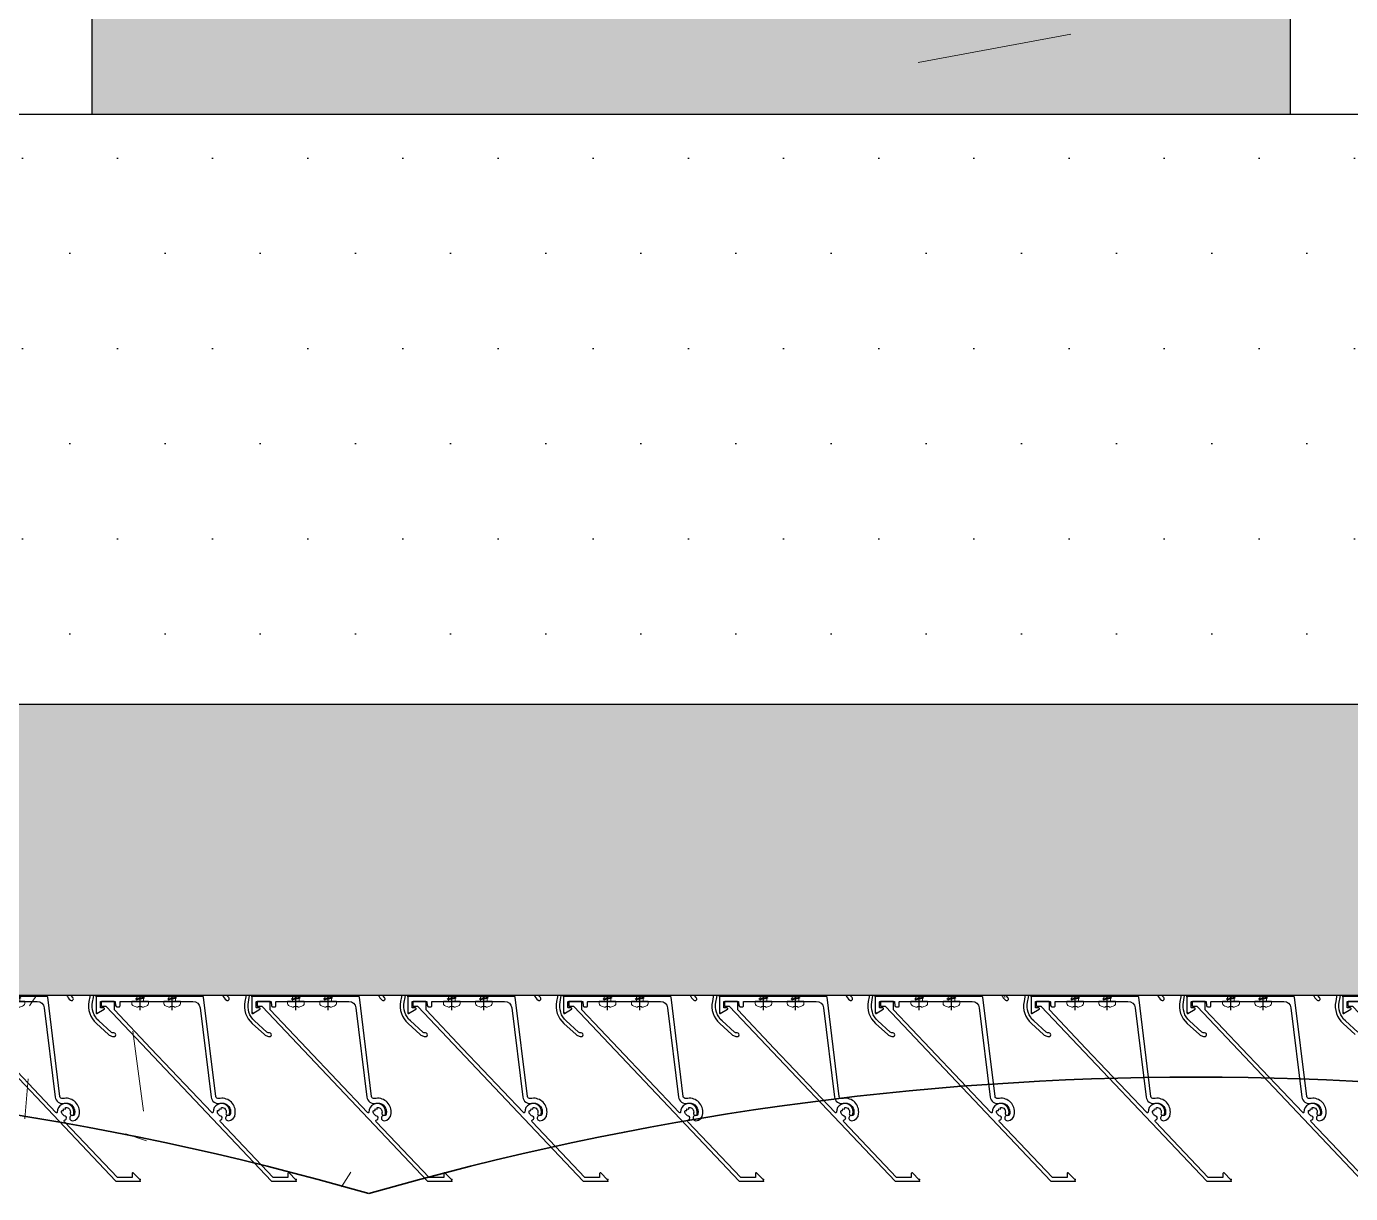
# Model space of a CAD drawing. Header units: millimetres. Extents: x -4391136 to -1798569, y -886572 to -291056.
# Drawn here: x -2455484 to -2454932, y -393616 to -393129 of the extents above; entities that cross this region are included whole.
import ezdxf

# ---------------------------------------------------------------- set-up
doc = ezdxf.new("R2010")
doc.units = ezdxf.units.MM
doc.set_wipeout_variables(frame=1)
doc.linetypes.add('CENTER', pattern=[50.8, 31.75, -6.35, 6.35, -6.35])
for name, color, linetype in [('000 - CONCRETE_COL_HATCH_', 7, 'Continuous'), ('000 - EXISTING_COLUMN_CUT_COLOR_5', 7, 'Continuous'), ('010 - ASPG_ACCESSORIES_MAIN_COLOR_1', 7, 'Continuous'), ('010 - ASPG_EXTR_MAIN_COLOR_2', 7, 'Continuous'), ('010 - ASPG_FLASHING_HATCH_', 7, 'Continuous'), ('010 - ASPG_FLASHING_MAIN_COLOR_2', 7, 'Continuous'), ('010 - ASPG_FLASHING_MAIN_COLOR_4', 7, 'Continuous'), ('010 - ASPG_FLASHING_WIPEOUT_', 7, 'Continuous'), ('010 - ASPG_FRAMING_MAIN_COLOR_2', 7, 'Continuous'), ('010 - ASPG_FRAMING_SUB_COLOR_2', 7, 'Continuous'), ('010 - ASPG_FRAMING_WIPEOUT_', 7, 'Continuous'), ('_PP-Dim', 7, 'Continuous'), ('BOLT & SCREW', 7, 'Continuous'), ('Center Line', 7, 'CENTER'), ('Xref-C-1-PP17-AR-2214-01-B$0$A-COLS', 7, 'Continuous'), ('Xref-C-1-PP17-AR-2214-01-B$0$A-COLS-E', 7, 'Continuous'), ('Xref-C-1-PP17-AR-2214-01-B$0$A-GLAZ-CURT', 7, 'Continuous'), ('Xref-C-1-PP17-AR-2214-01-B$0$A-Wall', 7, 'Continuous'), ('Xref-C-1-PP17-AR-2214-01-B$0$S-BEAM', 7, 'Continuous'), ('Xref-C-1-PP17-AR-2214-01-B$0$WALL-E', 7, 'Continuous')]:
    doc.layers.add(name, color=color, linetype=linetype)
doc.layers.add('010 - ASPG_EXTR_DEF_SUB', color=7, linetype='Continuous', plot=False)
doc.layers.add('12-GRID', color=7, linetype='CENTER', lineweight=13)
doc.layers.add('SCREW', color=7, linetype='Continuous', lineweight=5)

# ---------------------------------------------------------------- blocks, each defined once
blk = doc.blocks.new('Xref-C-1-PP17-AR-2214-01-B$0$DPA-AR_Rectangular - 300x500-29835861-ENTRANCE 2 - LOWER ROOF FLOOR PLAN01-flat-1')
at = {"layer": 'Xref-C-1-PP17-AR-2214-01-B$0$A-COLS-E', "lineweight": 9}
h = blk.add_hatch(dxfattribs=at)
h.set_pattern_fill('ACET-2D-FP_4', style=0, pattern_type=2)
h.set_pattern_definition([(50, (2730087.74, 504698.95), (-459.03375, 385.17505), [76.2, -838.2]), (355, (2730087.7, 504698.95), (65.28253, 746.1827), [60.96, -670.56]), (100.451, (2730148.46, 504693.6), (-693.383, -127.89768), [64.76, -712.36]), (46.184, (2730087.7, 504902.15), (-648.5725, 622.30642), [114.3, -1257.3]), (96.636, (2730178.1, 504888.1), (-1050.5343, -122.21992), [97.14, -1068.54]), (351.184, (2730087.7, 504902.1), (172.19714, 1110.27497), [91.44, -1005.84]), (21, (2730189.34, 504851.35), (-214.74339, 559.42566), [76.2, -838.2]), (326, (2730189.3, 504851.35), (418.85394, 620.9765), [60.96, -670.56]), (71.451, (2730239.9, 504817.26), (-668.45247, 224.29692), [64.76, -712.36]), (37.5, (2730087.74, 504698.95), (-158.769242, 206.912105), [33.528, -628.904, 33.528, -1320.292]), (37.5, (2730087.74, 504698.95), (-158.769242, 206.912105), [-695.96, -647.192, 33.528, -639.572]), (7.5, (2730087.74, 504698.95), (-47.303606, 359.30656), [33.528, -354.584, 33.528, -870.204]), (7.5, (2730087.74, 504698.95), (-47.303606, 359.30656), [-421.64, -613.664, 33.528, -223.012]), (327.5, (2729861.17, 504698.95), (146.191164, 229.474162), [33.528, -220.472, 33.528, -1810.512]), (327.5, (2729861.17, 504698.95), (146.191164, 229.474162), [-287.528, -758.952, 33.528, -1018.032]), (317.5, (2729759.57, 504698.95), (321.09789, 350.41686), [33.528, -296.672, 33.528, -1239.52]), (317.5, (2729759.57, 504698.95), (321.09789, 350.41686), [-363.728, -492.76, 33.528, -713.232])])
h.paths.add_polyline_path([(-150, -250), (150, -250), (150, 250), (-150, 250)])
at = {"layer": 'Xref-C-1-PP17-AR-2214-01-B$0$A-COLS', "color": 7}
for p, q in [((150, 250), (-150, 250)), ((-150, 250), (-150, -250)), ((150, -250), (150, 250)), ((-150, -250), (150, -250))]:
    blk.add_line(p, q, dxfattribs=at)
blk = doc.blocks.new('Xref-C-1-PP17-AR-2214-01-B$0$DPA_Curved type B - Curved Type B-31237759-ENTRANCE 2 - LOWER ROOF FLOOR PLAN01-flat-1')
at = {"layer": 'Xref-C-1-PP17-AR-2214-01-B$0$A-GLAZ-CURT', "lineweight": 9}
h = blk.add_hatch(dxfattribs=at)
h.set_pattern_fill('ACET-2D-FP_14', angle=90, style=0, pattern_type=2)
h.set_pattern_definition([(50, (2729937.74, 504833.4), (-459.03375, 385.17505), [76.2, -838.2]), (355, (2729937.7, 504833.4), (65.28253, 746.1827), [60.96, -670.56]), (100.451, (2729998.46, 504828.1), (-693.383, -127.89768), [64.76, -712.36]), (46.184, (2729937.7, 505036.6), (-648.5725, 622.30642), [114.3, -1257.3]), (96.636, (2730028.1, 505022.6), (-1050.5343, -122.21992), [97.14, -1068.54]), (351.184, (2729937.7, 505036.6), (172.19714, 1110.27497), [91.44, -1005.84]), (21, (2730039.34, 504985.8), (-214.74339, 559.42566), [76.2, -838.2]), (326, (2730039.3, 504985.8), (418.85394, 620.9765), [60.96, -670.56]), (71.451, (2730089.9, 504951.7), (-668.45247, 224.29692), [64.76, -712.36]), (37.5, (2729937.74, 504833.4), (-158.769242, 206.912105), [33.528, -628.904, 33.528, -1320.292]), (37.5, (2729937.74, 504833.4), (-158.769242, 206.912105), [-695.96, -647.192, 33.528, -639.572]), (7.5, (2729937.74, 504833.4), (-47.303606, 359.30656), [33.528, -354.584, 33.528, -870.204]), (7.5, (2729937.74, 504833.4), (-47.303606, 359.30656), [-421.64, -613.664, 33.528, -223.012]), (327.5, (2729711.17, 504833.4), (146.191164, 229.474162), [33.528, -220.472, -1844.04]), (327.5, (2729711.17, 504833.4), (146.191164, 229.474162), [-254, 33.528, -758.952, -1051.56]), (327.5, (2729711.17, 504833.4), (146.191164, 229.474162), [-1046.48, 33.528, -1018.032]), (317.5, (2729609.57, 504833.4), (321.09789, 350.41686), [33.528, -296.672, 33.528, -1239.52]), (317.5, (2729609.57, 504833.4), (321.09789, 350.41686), [-363.728, -492.76, 33.528, -713.232])])
h.paths.add_polyline_path([(0, -750), (150, -750), (150, -700), (190, -700), (200, -690), (173.11, -576.68), (156.87, -461.34), (151.45, -345), (156.87, -228.66), (173.28, -112.6), (200, 0), (173.11, 113.32), (156.87, 228.66), (151.45, 345), (156.87, 461.34), (173.28, 577.4), (200, 690), (190, 700), (150, 700), (150, 750), (0, 750)])
at = {"layer": 'Xref-C-1-PP17-AR-2214-01-B$0$A-GLAZ-CURT', "color": 7, "lineweight": 35}
blk.add_line((0, 750), (0, -750), dxfattribs=at)
for centre in [(1401.48, 345), (1401.48, -345)]:
    blk.add_arc(centre, 1250.03, 163.97881, 196.02119, dxfattribs=at)
blk = doc.blocks.new('*U3070')
at = {"layer": '000 - CONCRETE_COL_HATCH_'}
h = blk.add_hatch(dxfattribs=at)
h.set_pattern_fill('AR-CONC', scale=0.5)
h.set_pattern_definition([(50, (0, -6e-15), (3.5863, -0.31376), [0.375, -4.125]), (355, (0, -6e-15), (-0.693757, 3.76096), [0.3, -3.3]), (100.4514, (0.299, -0.026), (2.892544, 3.4472), [0.3187, -3.50571]), (46.1842, (0, 1), (5.33621, -0.827596), [0.5625, -6.1875]), (96.6356, (0.4447, 0.931), (4.67331, 4.87059), [0.47805, -5.25857]), (351.1842, (0, 1), (4.67331, 4.87059), [0.45, -4.95]), (21, (0.5, 0.75), (2.984535, -2.013094), [0.375, -4.125]), (326, (0.5, 0.75), (1.216577, 3.62575), [0.3, -3.3]), (71.4514, (0.7487, 0.5822), (4.20111, 1.612656), [0.3187, -3.50571]), (37.5, (0, -6e-15), (0.060799, 1.664469), [0, -3.26, 0, -3.35, 0, -3.3125]), (7.5, (0, -6e-15), (1.315348, 1.972059), [0, -1.91, 0, -3.185, 0, -1.2625]), (327.5, (-1.115, -6e-15), (2.669112, -0.1127744), [0, -1.25, 0, -3.9, 0, -5.175]), (317.5, (-1.615, -6e-15), (2.91593, 0.500525), [0, -1.625, 0, -2.59, 0, -3.675])])
h.paths.add_polyline_path([(-250, -150), (250, -150), (250, 150), (-250, 150)])
at = {"color": 7}
blk.add_point((0, 0), dxfattribs=at)
at = {"layer": '000 - EXISTING_COLUMN_CUT_COLOR_5', "color": 7}
blk.add_lwpolyline([(-250, -150), (250, -150), (250, 150), (-250, 150)], close=True, dxfattribs=at)
blk = doc.blocks.new('W-1-PP17-ENT2_REV00_20260526-152612_EX_LOPF-1')
at = {"layer": 'Xref-C-1-PP17-AR-2214-01-B$0$A-Wall', "color": 7, "lineweight": 70}
blk.add_line((-8100, -10205.01), (-7900, -10205.01), dxfattribs=at)
at = {"layer": 'Xref-C-1-PP17-AR-2214-01-B$0$S-BEAM', "color": 7}
blk.add_line((-19235, -10205.02), (470, -10205.02), dxfattribs=at)
at = {"layer": 'Xref-C-1-PP17-AR-2214-01-B$0$WALL-E', "color": 7}
blk.add_line((970, -10205), (-13435, -10205), dxfattribs=at)
at = {"color": 7, "rotation": 270}
for name, p in [('Xref-C-1-PP17-AR-2214-01-B$0$DPA-AR_Rectangular - 300x500-29835861-ENTRANCE 2 - LOWER ROOF FLOOR PLAN01-flat-1', (-8050, -10055.01)), ('Xref-C-1-PP17-AR-2214-01-B$0$DPA_Curved type B - Curved Type B-31237759-ENTRANCE 2 - LOWER ROOF FLOOR PLAN01-flat-1', (-8184.45, -10205.01))]:
    blk.add_blockref(name, p, dxfattribs=at)
at = {"color": 7}
blk.add_blockref('*U3070', (-8050, -10055.01), dxfattribs=at)
blk = doc.blocks.new('PZG35-9D5')
at = {"layer": 'Center Line', "color": 7}
blk.add_line((0, 3.73), (0, -10.53), dxfattribs=at)
at = {"layer": 'SCREW', "color": 7}
for p, q in [((-1.4, 0), (-1.4, -1.09)), ((1.4, 0), (1.4, -0.59)), ((-1.85, -1.4), (1.85, -0.9)), ((-1.85, -1.4), (-1.4, -1.09)), ((-1.85, -1.4), (-1.4, -1.71)), ((-1.85, -2.7), (1.85, -2.2)), ((-1.85, -2.7), (-1.4, -2.39)), ((-1.85, -2.7), (-1.4, -3.01)), ((-1.85, -4), (-1.4, -3.69)), ((-1.85, -4), (-0.99, -3.88)), ((-1.85, -4), (-1.4, -4.31)), ((-1.4, -1.09), (1.4, -0.59)), ((-1.4, -1.71), (1.4, -1.21)), ((-1.4, -1.71), (-1.4, -2.39)), ((-1.4, -2.39), (1.4, -1.89)), ((-1.4, -3.01), (1.4, -2.51)), ((-1.4, -3.01), (-1.4, -3.69)), ((-1.4, -3.69), (-0.84, -3.59)), ((-1.4, -4.31), (-1.18, -4.27)), ((-1.4, -4.31), (-1.4, -8.1)), ((0.56, -3.34), (1.4, -3.19)), ((0.71, -3.65), (1.85, -3.5)), ((0.71, -3.93), (1.4, -3.81)), ((0.71, -4.61), (1.4, -4.49)), ((0.71, -4.95), (1.85, -4.8)), ((0.71, -5.23), (1.4, -5.11)), ((1.85, -0.9), (1.4, -0.59)), ((1.85, -0.9), (1.4, -1.21)), ((1.4, -1.21), (1.4, -1.89)), ((1.85, -2.2), (1.4, -1.89)), ((1.85, -2.2), (1.4, -2.51)), ((1.4, -2.51), (1.4, -3.19)), ((1.85, -3.5), (1.4, -3.19)), ((1.85, -3.5), (1.4, -3.81)), ((1.4, -3.81), (1.4, -4.49)), ((1.85, -4.8), (1.4, -4.49)), ((1.85, -4.8), (1.4, -5.11)), ((1.4, -5.11), (1.4, -8.1)), ((0, -9.5), (-1.4, -8.1)), ((0, -9.5), (1.4, -8.1))]:
    blk.add_line(p, q, dxfattribs=at)
blk.add_lwpolyline([(0, -9.5), (0.71, -5.23), (0.71, -3.6, 0.417657), (0.41, -3.3, 0.108102), (-0.84, -3.59), (-1.4, -4.7)], format="xyb", dxfattribs=at)
blk = doc.blocks.new('*U3396')
at = {"layer": 'SCREW', "color": 7}
blk.add_lwpolyline([(3.03, 1.78, 0.09906), (0.8, 2.55), (0.8, 2.27), (-0.8, 2.27), (-0.8, 2.55, 0.09906), (-3.03, 1.78, 0.266588), (-3.5, 0.96), (-3.5, 0.2, 0.414214), (-3.3, 0), (3.3, 0, 0.414214), (3.5, 0.2), (3.5, 0.96, 0.266588)], format="xyb", close=True, dxfattribs=at)
blk.add_blockref('PZG35-9D5', (0, 0), dxfattribs=at)
blk = doc.blocks.new('*U3399')
at = {"color": 7}
blk.add_point((0, 0), dxfattribs=at)
at = {"layer": '010 - ASPG_ACCESSORIES_MAIN_COLOR_1', "color": 7}
blk.add_lwpolyline([(-39.7, -0.6, 0.414214), (-40, -0.9), (-40, -7.37, 0.57735), (-39.65, -7.57), (-36.64, -5.83, 0.767327), (-36.79, -5.3), (-37.9, -5.3, -0.414214), (-38.2, -5), (-38.2, -2.8, -0.414214), (-38, -2.6), (-32.18, -2.6, -0.388879), (-31.98, -2.78), (-31.85, -4.34, 0.388879), (-31.35, -4.8), (-30.3, -4.8, 0.414214), (-30, -4.5), (-30, -2.9, -0.414214), (-29.7, -2.6), (0.41, -2.6, -0.378969), (3.39, -5.24), (7.95, -42.52, 0.446593), (11.62, -45.08, -0.489802), (16.08, -48.68), (16.06, -49.36, -0.18248), (15.8, -50.02, -0.267949), (15.33, -50.17, 1.122115), (15.1, -52.34, 0.405004), (18.06, -49.4), (18.08, -48.72, 0.489805), (11.16, -43.13, -0.446597), (9.94, -42.28), (4.87, -0.85, 0.364176), (4.57, -0.6)], format="xyb", close=True, dxfattribs=at)
at = {"layer": '010 - ASPG_EXTR_DEF_SUB', "color": 7}
for p in [(-40, -0.5), (43.44, -76.9), (43.44, -77.5)]:
    blk.add_point(p, dxfattribs=at)
at = {"layer": '010 - ASPG_EXTR_MAIN_COLOR_2', "color": 7}
blk.add_lwpolyline([(11.37, -48.15), (11.47, -47.44), (12.18, -47.56), (12.29, -46.79, -0.535538), (14.19, -49.17, 0.991572), (15.66, -49.58, 1.157025), (8.79, -48.77, -0.688558), (8.27, -48.99), (-17.14, -22.17), (-32.34, -6.13), (-32.34, -2.9, 0.414312), (-32.64, -2.6), (-37.54, -2.6, 0.414116), (-37.84, -2.9), (-37.84, -4.3, 0.414214), (-37.54, -4.6), (-35.99, -4.6, -0.205895), (-35.77, -4.69), (33.23, -77.5), (43.14, -77.5, 0.668179), (43.36, -76.99), (40.52, -74.15, 0.668179), (40.01, -74.36), (40.01, -76), (33.87, -76), (11.86, -52.78, -0.558354), (12.08, -51.95, 0.766275), (12.04, -50.39, -0.438583), (10.71, -48.05)], format="xyb", close=True, dxfattribs=at)
at = {"layer": 'SCREW', "color": 7, "rotation": 180}
for p in [(-21.65, -2.5), (-8.24, -2.5)]:
    blk.add_blockref('*U3396', p, dxfattribs=at)
blk = doc.blocks.new('*U3050')
at = {"color": 7}
blk.add_wipeout([(1440, 4), (60, 4), (60, 69.3), (1440, 69.3)], dxfattribs=at).dxf.layer = '010 - ASPG_FRAMING_WIPEOUT_'
at = {"layer": '010 - ASPG_FRAMING_MAIN_COLOR_2', "color": 7}
blk.add_lwpolyline([(1410, 69.3), (90, 69.3), (90, 6), (1410, 6)], close=True, dxfattribs=at)
at = {"layer": '010 - ASPG_FRAMING_SUB_COLOR_2', "color": 7}
for points in [[(1440, 4), (60, 4), (60, 69.3), (1440, 69.3)], [(60, 2), (60, 4), (1440, 4), (1440, 2)]]:
    blk.add_lwpolyline(points, close=True, dxfattribs=at)
at = {"color": 7, "xscale": -1, "rotation": 180}
for p in [(611.77, 69.3), (676.77, 69.3), (741.77, 69.3), (806.77, 69.3), (871.77, 69.3), (936.77, 69.3), (1001.77, 69.3), (1066.77, 69.3), (1131.77, 69.3), (1196.77, 69.3)]:
    blk.add_blockref('*U3399', p, dxfattribs=at)
blk = doc.blocks.new('W-1-PP17-ENT2_REV00_20260528-225335_ASPG_UPPF')
at = {"color": 7, "xscale": -1, "zscale": -1, "rotation": 180}
blk.add_blockref('*U3050', (-8935, -10253), dxfattribs=at)
blk = doc.blocks.new('*U3395')
at = {"layer": '12-GRID', "color": 7, "linetype": 'CENTER'}
for p, q in [((0, -6.2), (0, 2.2)), ((-4.2, -2), (4.2, -2))]:
    blk.add_line(p, q, dxfattribs=at)
at = {"layer": 'BOLT & SCREW', "color": 7}
for p, q in [((-0.55, -1.77), (-1.77, -1.56)), ((-0.55, -2.23), (-1.77, -2.44)), ((-0.46, -1.77), (-0.88, -1.56)), ((-0.46, -2.23), (-0.88, -2.44)), ((-0.23, -1.45), (-0.44, -0.23)), ((-0.23, -1.54), (-0.44, -1.12)), ((-0.23, -2.46), (-0.44, -2.88)), ((-0.23, -2.55), (-0.44, -3.77)), ((0.23, -1.45), (0.44, -0.23)), ((0.23, -1.54), (0.44, -1.12)), ((0.44, -2.88), (0.23, -2.46)), ((0.23, -2.55), (0.44, -3.77)), ((0.46, -1.77), (0.88, -1.56)), ((0.46, -2.23), (0.88, -2.44)), ((0.55, -1.77), (1.77, -1.56)), ((0.55, -2.23), (1.77, -2.44))]:
    blk.add_line(p, q, dxfattribs=at)
for points in [[(-1.77, -1.56), (-0.88, -1.56, 0.414214), (-0.44, -1.12), (-0.44, -0.23), (0.44, -0.23), (0.44, -1.12, 0.414214), (0.88, -1.56), (1.77, -1.56), (1.77, -2.44), (0.88, -2.44, 0.414214), (0.44, -2.88), (0.44, -3.77), (-0.44, -3.77), (-0.44, -2.88, 0.414214), (-0.88, -2.44), (-1.77, -2.44)], [(0.23, -2.46, -0.414214), (0.46, -2.23), (0.55, -2.23), (0.55, -1.77), (0.46, -1.77, -0.414214), (0.23, -1.54), (0.23, -1.45), (-0.23, -1.45), (-0.23, -1.54, -0.414214), (-0.46, -1.77), (-0.55, -1.77), (-0.55, -2.23), (-0.46, -2.23, -0.414214), (-0.23, -2.46), (-0.23, -2.55), (0.23, -2.55)]]:
    blk.add_lwpolyline(points, format="xyb", close=True, dxfattribs=at)
blk.add_circle((0, -2), 3.5, dxfattribs=at)
blk = doc.blocks.new('*U3043')
at = {"layer": '010 - ASPG_EXTR_DEF_SUB', "color": 7}
for p in [(520, 0), (585, 0), (650, 0), (715, 0), (780, 0), (845, 0), (910, 0), (975, 0), (1040, 0)]:
    blk.add_point(p, dxfattribs=at)
at = {"layer": '010 - ASPG_EXTR_MAIN_COLOR_2', "color": 7}
for points in [[(487.47, 68.57), (495.86, 68.57, -0.607385), (496.35, 67.62, -0.045829), (477.78, 45.76, -0.560492)], [(465.56, 33.07, 0.077048), (498.74, 68.44, -0.247674), (498.99, 68.57), (500.98, 68.57, -0.044131), (501.47, 68.5, -0.125846), (503.96, 67.21, -0.098851), (504.82, 66.03, -0.205828), (504.79, 61.2, -0.115116), (501.37, 57.18, 0.822373), (502.46, 56.1, 0.109185), (506.15, 60.56, 0.208323), (506.19, 66.64, 0.100528), (504.97, 68.32, 0.145116), (501.29, 70.07), (485.76, 70.07, 0.433659)], [(1043.04, 32.95, 0.952015), (1041.52, 32.82, 0.2854), (1043.49, 29.89, -0.553378)], [(1043.56, 29.38, 0.030674), (1028.46, 15.06, 0.4171), (1029.11, 5.27, 0.935553), (1030.1, 6.41, -0.43441), (1029.8, 14.29, -0.014998), (1036.92, 21.45, -0.738349), (1039.92, 19.76, 0.004917), (1036.81, 4.8, 0.263611), (1039.88, -4.46), (1045, -9.08, 0.125884)], [(1046.02, -7.99), (1040.89, -3.35, -0.263611), (1038.28, 4.51, -0.004855), (1041.34, 19.26, 0.23396), (1040.82, 21.95, -0.24081), (1040.71, 24.9, -0.104157), (1040.78, 25), (1042.99, 26.93, -0.229021), (1045.7, 26.89, -0.381721)]]:
    blk.add_lwpolyline(points, format="xyb", dxfattribs=at)
for points in [[(550.76, 70.07, 0.433659), (550.46, 69.75), (550.84, 63.96, 0.082069), (550.86, 63.87, 0.720654), (552.33, 63.97, 0.079224), (552.34, 64.07), (552.07, 68.14, -0.433659), (552.47, 68.57), (560.86, 68.57, -0.607385), (561.35, 67.62, -0.045829), (542.78, 45.76, -0.560492), (542.29, 45.89, 0.31786), (539.21, 48.24, 0.953288), (539.08, 46.72, -2.423004), (537.26, 44.89, 0.952315), (535.74, 44.76, 0.300821), (537.89, 41.76, -0.560492), (537.98, 41.25, -0.019425), (528.62, 33.46, -0.552501), (528.15, 33.64, 0.344461), (524.99, 36.3, 0.952015), (524.86, 34.78, -2.423186), (523.04, 32.95, 0.952015), (521.52, 32.82, 0.2854), (523.49, 29.89, -0.553378), (523.56, 29.38, 0.030674), (508.46, 15.06, 0.4171), (509.11, 5.27, 0.935553), (510.1, 6.41, -0.43441), (509.8, 14.29, -0.014998), (516.92, 21.45, -0.738349), (519.92, 19.76, 0.004917), (516.81, 4.8, 0.263611), (519.88, -4.46), (525, -9.08, 0.125884), (526.27, -9.75, 0.044275), (527.09, -9.87, 1.107655), (527.13, -8.33, -0.215596), (526.02, -7.99), (520.89, -3.35, -0.263611), (518.28, 4.51, -0.004855), (521.34, 19.26, 0.23396), (520.82, 21.95, -0.24081), (520.71, 24.9, -0.104157), (520.78, 25), (522.99, 26.93, -0.229021), (525.7, 26.89, -0.381721), (530.27, 9.07, 0.977382), (531.62, 8.41, 0.361105), (527.41, 27.5, -0.496126), (527.44, 30.69, 0.003188), (529.06, 31.9, -0.002827), (530.56, 33.07, 0.077048), (563.74, 68.44, -0.247674), (563.99, 68.57), (565.98, 68.57, -0.044131), (566.47, 68.5, -0.125846), (568.96, 67.21, -0.098851), (569.82, 66.03, -0.205828), (569.79, 61.2, -0.115116), (566.37, 57.18, 0.822373), (567.46, 56.1, 0.109185), (571.15, 60.56, 0.208323), (571.19, 66.64, 0.100528), (569.97, 68.32, 0.145116), (566.29, 70.07)], [(615.76, 70.07, 0.433659), (615.46, 69.75), (615.84, 63.96, 0.082069), (615.86, 63.87, 0.720654), (617.33, 63.97, 0.079224), (617.34, 64.07), (617.07, 68.14, -0.433659), (617.47, 68.57), (625.86, 68.57, -0.607385), (626.35, 67.62, -0.045829), (607.78, 45.76, -0.560492), (607.29, 45.89, 0.31786), (604.21, 48.24, 0.953288), (604.08, 46.72, -2.423004), (602.26, 44.89, 0.952315), (600.74, 44.76, 0.300821), (602.89, 41.76, -0.560492), (602.98, 41.25, -0.019425), (593.62, 33.46, -0.552501), (593.15, 33.64, 0.344461), (589.99, 36.3, 0.952015), (589.86, 34.78, -2.423186), (588.04, 32.95, 0.952015), (586.52, 32.82, 0.2854), (588.49, 29.89, -0.553378), (588.56, 29.38, 0.030674), (573.46, 15.06, 0.4171), (574.11, 5.27, 0.935553), (575.1, 6.41, -0.43441), (574.8, 14.29, -0.014998), (581.92, 21.45, -0.738349), (584.92, 19.76, 0.004917), (581.81, 4.8, 0.263611), (584.88, -4.46), (590, -9.08, 0.125884), (591.27, -9.75, 0.044275), (592.09, -9.87, 1.107655), (592.13, -8.33, -0.215596), (591.02, -7.99), (585.89, -3.35, -0.263611), (583.28, 4.51, -0.004855), (586.34, 19.26, 0.23396), (585.82, 21.95, -0.24081), (585.71, 24.9, -0.104157), (585.78, 25), (587.99, 26.93, -0.229021), (590.7, 26.89, -0.381721), (595.27, 9.07, 0.977382), (596.62, 8.41, 0.361105), (592.41, 27.5, -0.496126), (592.44, 30.69, 0.003188), (594.06, 31.9, -0.002827), (595.56, 33.07, 0.077048), (628.74, 68.44, -0.247674), (628.99, 68.57), (630.98, 68.57, -0.044131), (631.47, 68.5, -0.125846), (633.96, 67.21, -0.098851), (634.82, 66.03, -0.205828), (634.79, 61.2, -0.115116), (631.37, 57.18, 0.822373), (632.46, 56.1, 0.109185), (636.15, 60.56, 0.208323), (636.19, 66.64, 0.100528), (634.97, 68.32, 0.145116), (631.29, 70.07)], [(680.76, 70.07, 0.433659), (680.46, 69.75), (680.84, 63.96, 0.082069), (680.86, 63.87, 0.720654), (682.33, 63.97, 0.079224), (682.34, 64.07), (682.07, 68.14, -0.433659), (682.47, 68.57), (690.86, 68.57, -0.607385), (691.35, 67.62, -0.045829), (672.78, 45.76, -0.560492), (672.29, 45.89, 0.31786), (669.21, 48.24, 0.953288), (669.08, 46.72, -2.423004), (667.26, 44.89, 0.952315), (665.74, 44.76, 0.300821), (667.89, 41.76, -0.560492), (667.98, 41.25, -0.019425), (658.62, 33.46, -0.552501), (658.15, 33.64, 0.344461), (654.99, 36.3, 0.952015), (654.86, 34.78, -2.423186), (653.04, 32.95, 0.952015), (651.52, 32.82, 0.2854), (653.49, 29.89, -0.553378), (653.56, 29.38, 0.030674), (638.46, 15.06, 0.4171), (639.11, 5.27, 0.935553), (640.1, 6.41, -0.43441), (639.8, 14.29, -0.014998), (646.92, 21.45, -0.738349), (649.92, 19.76, 0.004917), (646.81, 4.8, 0.263611), (649.88, -4.46), (655, -9.08, 0.125884), (656.27, -9.75, 0.044275), (657.09, -9.87, 1.107655), (657.13, -8.33, -0.215596), (656.02, -7.99), (650.89, -3.35, -0.263611), (648.28, 4.51, -0.004855), (651.34, 19.26, 0.23396), (650.82, 21.95, -0.24081), (650.71, 24.9, -0.104157), (650.78, 25), (652.99, 26.93, -0.229021), (655.7, 26.89, -0.381721), (660.27, 9.07, 0.977382), (661.62, 8.41, 0.361105), (657.41, 27.5, -0.496126), (657.44, 30.69, 0.003188), (659.06, 31.9, -0.002827), (660.56, 33.07, 0.077048), (693.74, 68.44, -0.247674), (693.99, 68.57), (695.98, 68.57, -0.044131), (696.47, 68.5, -0.125846), (698.96, 67.21, -0.098851), (699.82, 66.03, -0.205828), (699.79, 61.2, -0.115116), (696.37, 57.18, 0.822373), (697.46, 56.1, 0.109185), (701.15, 60.56, 0.208323), (701.19, 66.64, 0.100528), (699.97, 68.32, 0.145116), (696.29, 70.07)], [(745.76, 70.07, 0.433659), (745.46, 69.75), (745.84, 63.96, 0.082069), (745.86, 63.87, 0.720654), (747.33, 63.97, 0.079224), (747.34, 64.07), (747.07, 68.14, -0.433659), (747.47, 68.57), (755.86, 68.57, -0.607385), (756.35, 67.62, -0.045829), (737.78, 45.76, -0.560492), (737.29, 45.89, 0.31786), (734.21, 48.24, 0.953288), (734.08, 46.72, -2.423004), (732.26, 44.89, 0.952315), (730.74, 44.76, 0.300821), (732.89, 41.76, -0.560492), (732.98, 41.25, -0.019425), (723.62, 33.46, -0.552501), (723.15, 33.64, 0.344461), (719.99, 36.3, 0.952015), (719.86, 34.78, -2.423186), (718.04, 32.95, 0.952015), (716.52, 32.82, 0.2854), (718.49, 29.89, -0.553378), (718.56, 29.38, 0.030674), (703.46, 15.06, 0.4171), (704.11, 5.27, 0.935553), (705.1, 6.41, -0.43441), (704.8, 14.29, -0.014998), (711.92, 21.45, -0.738349), (714.92, 19.76, 0.004917), (711.81, 4.8, 0.263611), (714.88, -4.46), (720, -9.08, 0.125884), (721.27, -9.75, 0.044275), (722.09, -9.87, 1.107655), (722.13, -8.33, -0.215596), (721.02, -7.99), (715.89, -3.35, -0.263611), (713.28, 4.51, -0.004855), (716.34, 19.26, 0.23396), (715.82, 21.95, -0.24081), (715.71, 24.9, -0.104157), (715.78, 25), (717.99, 26.93, -0.229021), (720.7, 26.89, -0.381721), (725.27, 9.07, 0.977382), (726.62, 8.41, 0.361105), (722.41, 27.5, -0.496126), (722.44, 30.69, 0.003188), (724.06, 31.9, -0.002827), (725.56, 33.07, 0.077048), (758.74, 68.44, -0.247674), (758.99, 68.57), (760.98, 68.57, -0.044131), (761.47, 68.5, -0.125846), (763.96, 67.21, -0.098851), (764.82, 66.03, -0.205828), (764.79, 61.2, -0.115116), (761.37, 57.18, 0.822373), (762.46, 56.1, 0.109185), (766.15, 60.56, 0.208323), (766.19, 66.64, 0.100528), (764.97, 68.32, 0.145116), (761.29, 70.07)], [(810.76, 70.07, 0.433659), (810.46, 69.75), (810.84, 63.96, 0.082069), (810.86, 63.87, 0.720654), (812.33, 63.97, 0.079224), (812.34, 64.07), (812.07, 68.14, -0.433659), (812.47, 68.57), (820.86, 68.57, -0.607385), (821.35, 67.62, -0.045829), (802.78, 45.76, -0.560492), (802.29, 45.89, 0.31786), (799.21, 48.24, 0.953288), (799.08, 46.72, -2.423004), (797.26, 44.89, 0.952315), (795.74, 44.76, 0.300821), (797.89, 41.76, -0.560492), (797.98, 41.25, -0.019425), (788.62, 33.46, -0.552501), (788.15, 33.64, 0.344461), (784.99, 36.3, 0.952015), (784.86, 34.78, -2.423186), (783.04, 32.95, 0.952015), (781.52, 32.82, 0.2854), (783.49, 29.89, -0.553378), (783.56, 29.38, 0.030674), (768.46, 15.06, 0.4171), (769.11, 5.27, 0.935553), (770.1, 6.41, -0.43441), (769.8, 14.29, -0.014998), (776.92, 21.45, -0.738349), (779.92, 19.76, 0.004917), (776.81, 4.8, 0.263611), (779.88, -4.46), (785, -9.08, 0.125884), (786.27, -9.75, 0.044275), (787.09, -9.87, 1.107655), (787.13, -8.33, -0.215596), (786.02, -7.99), (780.89, -3.35, -0.263611), (778.28, 4.51, -0.004855), (781.34, 19.26, 0.23396), (780.82, 21.95, -0.24081), (780.71, 24.9, -0.104157), (780.78, 25), (782.99, 26.93, -0.229021), (785.7, 26.89, -0.381721), (790.27, 9.07, 0.977382), (791.62, 8.41, 0.361105), (787.41, 27.5, -0.496126), (787.44, 30.69, 0.003188), (789.06, 31.9, -0.002827), (790.56, 33.07, 0.077048), (823.74, 68.44, -0.247674), (823.99, 68.57), (825.98, 68.57, -0.044131), (826.47, 68.5, -0.125846), (828.96, 67.21, -0.098851), (829.82, 66.03, -0.205828), (829.79, 61.2, -0.115116), (826.37, 57.18, 0.822373), (827.46, 56.1, 0.109185), (831.15, 60.56, 0.208323), (831.19, 66.64, 0.100528), (829.97, 68.32, 0.145116), (826.29, 70.07)], [(875.76, 70.07, 0.433659), (875.46, 69.75), (875.84, 63.96, 0.082069), (875.86, 63.87, 0.720654), (877.33, 63.97, 0.079224), (877.34, 64.07), (877.07, 68.14, -0.433659), (877.47, 68.57), (885.86, 68.57, -0.607385), (886.35, 67.62, -0.045829), (867.78, 45.76, -0.560492), (867.29, 45.89, 0.31786), (864.21, 48.24, 0.953288), (864.08, 46.72, -2.423004), (862.26, 44.89, 0.952315), (860.74, 44.76, 0.300821), (862.89, 41.76, -0.560492), (862.98, 41.25, -0.019425), (853.62, 33.46, -0.552501), (853.15, 33.64, 0.344461), (849.99, 36.3, 0.952015), (849.86, 34.78, -2.423186), (848.04, 32.95, 0.952015), (846.52, 32.82, 0.2854), (848.49, 29.89, -0.553378), (848.56, 29.38, 0.030674), (833.46, 15.06, 0.4171), (834.11, 5.27, 0.935553), (835.1, 6.41, -0.43441), (834.8, 14.29, -0.014998), (841.92, 21.45, -0.738349), (844.92, 19.76, 0.004917), (841.81, 4.8, 0.263611), (844.88, -4.46), (850, -9.08, 0.125884), (851.27, -9.75, 0.044275), (852.09, -9.87, 1.107655), (852.13, -8.33, -0.215596), (851.02, -7.99), (845.89, -3.35, -0.263611), (843.28, 4.51, -0.004855), (846.34, 19.26, 0.23396), (845.82, 21.95, -0.24081), (845.71, 24.9, -0.104157), (845.78, 25), (847.99, 26.93, -0.229021), (850.7, 26.89, -0.381721), (855.27, 9.07, 0.977382), (856.62, 8.41, 0.361105), (852.41, 27.5, -0.496126), (852.44, 30.69, 0.003188), (854.06, 31.9, -0.002827), (855.56, 33.07, 0.077048), (888.74, 68.44, -0.247674), (888.99, 68.57), (890.98, 68.57, -0.044131), (891.47, 68.5, -0.125846), (893.96, 67.21, -0.098851), (894.82, 66.03, -0.205828), (894.79, 61.2, -0.115116), (891.37, 57.18, 0.822373), (892.46, 56.1, 0.109185), (896.15, 60.56, 0.208323), (896.19, 66.64, 0.100528), (894.97, 68.32, 0.145116), (891.29, 70.07)], [(940.76, 70.07, 0.433659), (940.46, 69.75), (940.84, 63.96, 0.082069), (940.86, 63.87, 0.720654), (942.33, 63.97, 0.079224), (942.34, 64.07), (942.07, 68.14, -0.433659), (942.47, 68.57), (950.86, 68.57, -0.607385), (951.35, 67.62, -0.045829), (932.78, 45.76, -0.560492), (932.29, 45.89, 0.31786), (929.21, 48.24, 0.953288), (929.08, 46.72, -2.423004), (927.26, 44.89, 0.952315), (925.74, 44.76, 0.300821), (927.89, 41.76, -0.560492), (927.98, 41.25, -0.019425), (918.62, 33.46, -0.552501), (918.15, 33.64, 0.344461), (914.99, 36.3, 0.952015), (914.86, 34.78, -2.423186), (913.04, 32.95, 0.952015), (911.52, 32.82, 0.2854), (913.49, 29.89, -0.553378), (913.56, 29.38, 0.030674), (898.46, 15.06, 0.4171), (899.11, 5.27, 0.935553), (900.1, 6.41, -0.43441), (899.8, 14.29, -0.014998), (906.92, 21.45, -0.738349), (909.92, 19.76, 0.004917), (906.81, 4.8, 0.263611), (909.88, -4.46), (915, -9.08, 0.125884), (916.27, -9.75, 0.044275), (917.09, -9.87, 1.107655), (917.13, -8.33, -0.215596), (916.02, -7.99), (910.89, -3.35, -0.263611), (908.28, 4.51, -0.004855), (911.34, 19.26, 0.23396), (910.82, 21.95, -0.24081), (910.71, 24.9, -0.104157), (910.78, 25), (912.99, 26.93, -0.229021), (915.7, 26.89, -0.381721), (920.27, 9.07, 0.977382), (921.62, 8.41, 0.361105), (917.41, 27.5, -0.496126), (917.44, 30.69, 0.003188), (919.06, 31.9, -0.002827), (920.56, 33.07, 0.077048), (953.74, 68.44, -0.247674), (953.99, 68.57), (955.98, 68.57, -0.044131), (956.47, 68.5, -0.125846), (958.96, 67.21, -0.098851), (959.82, 66.03, -0.205828), (959.79, 61.2, -0.115116), (956.37, 57.18, 0.822373), (957.46, 56.1, 0.109185), (961.15, 60.56, 0.208323), (961.19, 66.64, 0.100528), (959.97, 68.32, 0.145116), (956.29, 70.07)], [(1005.76, 70.07, 0.433659), (1005.46, 69.75), (1005.84, 63.96, 0.082069), (1005.86, 63.87, 0.720654), (1007.33, 63.97, 0.079224), (1007.34, 64.07), (1007.07, 68.14, -0.433659), (1007.47, 68.57), (1015.86, 68.57, -0.607385), (1016.35, 67.62, -0.045829), (997.78, 45.76, -0.560492), (997.29, 45.89, 0.31786), (994.21, 48.24, 0.953288), (994.08, 46.72, -2.423004), (992.26, 44.89, 0.952315), (990.74, 44.76, 0.300821), (992.89, 41.76, -0.560492), (992.98, 41.25, -0.019425), (983.62, 33.46, -0.552501), (983.15, 33.64, 0.344461), (979.99, 36.3, 0.952015), (979.86, 34.78, -2.423186), (978.04, 32.95, 0.952015), (976.52, 32.82, 0.2854), (978.49, 29.89, -0.553378), (978.56, 29.38, 0.030674), (963.46, 15.06, 0.4171), (964.11, 5.27, 0.935553), (965.1, 6.41, -0.43441), (964.8, 14.29, -0.014998), (971.92, 21.45, -0.738349), (974.92, 19.76, 0.004917), (971.81, 4.8, 0.263611), (974.88, -4.46), (980, -9.08, 0.125884), (981.27, -9.75, 0.044275), (982.09, -9.87, 1.107655), (982.13, -8.33, -0.215596), (981.02, -7.99), (975.89, -3.35, -0.263611), (973.28, 4.51, -0.004855), (976.34, 19.26, 0.23396), (975.82, 21.95, -0.24081), (975.71, 24.9, -0.104157), (975.78, 25), (977.99, 26.93, -0.229021), (980.7, 26.89, -0.381721), (985.27, 9.07, 0.977382), (986.62, 8.41, 0.361105), (982.41, 27.5, -0.496126), (982.44, 30.69, 0.003188), (984.06, 31.9, -0.002827), (985.56, 33.07, 0.077048), (1018.74, 68.44, -0.247674), (1018.99, 68.57), (1020.98, 68.57, -0.044131), (1021.47, 68.5, -0.125846), (1023.96, 67.21, -0.098851), (1024.82, 66.03, -0.205828), (1024.79, 61.2, -0.115116), (1021.37, 57.18, 0.822373), (1022.46, 56.1, 0.109185), (1026.15, 60.56, 0.208323), (1026.19, 66.64, 0.100528), (1024.97, 68.32, 0.145116), (1021.29, 70.07)]]:
    blk.add_lwpolyline(points, format="xyb", close=True, dxfattribs=at)
at = {"color": 7, "rotation": 179.999999999989}
for p in [(539.09, 42.89), (604.09, 42.89), (669.09, 42.89), (734.09, 42.89), (799.09, 42.89), (864.09, 42.89), (929.09, 42.89), (994.09, 42.89), (524.87, 30.95), (589.87, 30.95), (654.87, 30.95), (719.87, 30.95), (784.87, 30.95), (849.87, 30.95), (914.87, 30.95), (979.87, 30.95), (1044.87, 30.95)]:
    blk.add_blockref('*U3395', p, dxfattribs=at)
blk = doc.blocks.new('*U3060')
at = {"color": 7}
blk.add_wipeout([(0, -52), (3000, -52), (3000, -298), (0, -298)], dxfattribs=at).dxf.layer = '010 - ASPG_FLASHING_WIPEOUT_'
at = {"layer": '010 - ASPG_FLASHING_HATCH_'}
h = blk.add_hatch(dxfattribs=at)
h.set_pattern_fill('DOTS', scale=0.5)
h.set_pattern_definition([(0, (0, 0), (19.84375, 39.6875), [0, -39.6875])])
h.paths.add_polyline_path([(0, -52), (3000, -52), (3000, -298), (0, -298)])
at = {"layer": '010 - ASPG_FLASHING_MAIN_COLOR_2', "color": 7}
blk.add_lwpolyline([(0, -52), (3000, -52), (3000, -298), (0, -298)], close=True, dxfattribs=at)
at = {"color": 7}
blk.add_wipeout([(0, 69.3), (3000, 69.3), (3000, -52), (0, -52)], dxfattribs=at).dxf.layer = '010 - ASPG_FLASHING_WIPEOUT_'
at = {"layer": '010 - ASPG_FLASHING_HATCH_'}
h = blk.add_hatch(dxfattribs=at)
h.set_pattern_fill('DOTS', scale=0.1)
h.set_pattern_definition([(0, (0, 0), (3.96875, 7.9375), [0, -7.9375])])
h.paths.add_polyline_path([(0, 69.3), (3000, 69.3), (3000, -52), (0, -52)])
at = {"layer": '010 - ASPG_FLASHING_MAIN_COLOR_4', "color": 7}
blk.add_lwpolyline([(0, 69.3), (3000, 69.3), (3000, -52), (0, -52)], close=True, dxfattribs=at)

msp = doc.modelspace()

# ---------------------------------------------------------------- block references
at = {"color": 7}
msp.add_blockref('W-1-PP17-ENT2_REV00_20260528-225335_ASPG_UPPF', (-2447156.51, -383210.87), dxfattribs=at)

# ---------------------------------------------------------------- next in the draw order: block references
msp.add_blockref('*U3043', (-2455974.51, -393540.54), dxfattribs=at)

# ---------------------------------------------------------------- next in the draw order: block references
at = {"layer": '_PP-Dim', "color": 7}
msp.add_blockref('W-1-PP17-ENT2_REV00_20260526-152612_EX_LOPF-1', (-2447156.51, -383210.87), dxfattribs=at)

# ---------------------------------------------------------------- next in the draw order: block references
at = {"color": 7, "xscale": -1, "rotation": 180}
msp.add_blockref('*U3060', (-2456091.51, -393463.87), dxfattribs=at)

doc.saveas('drawing.dxf')
